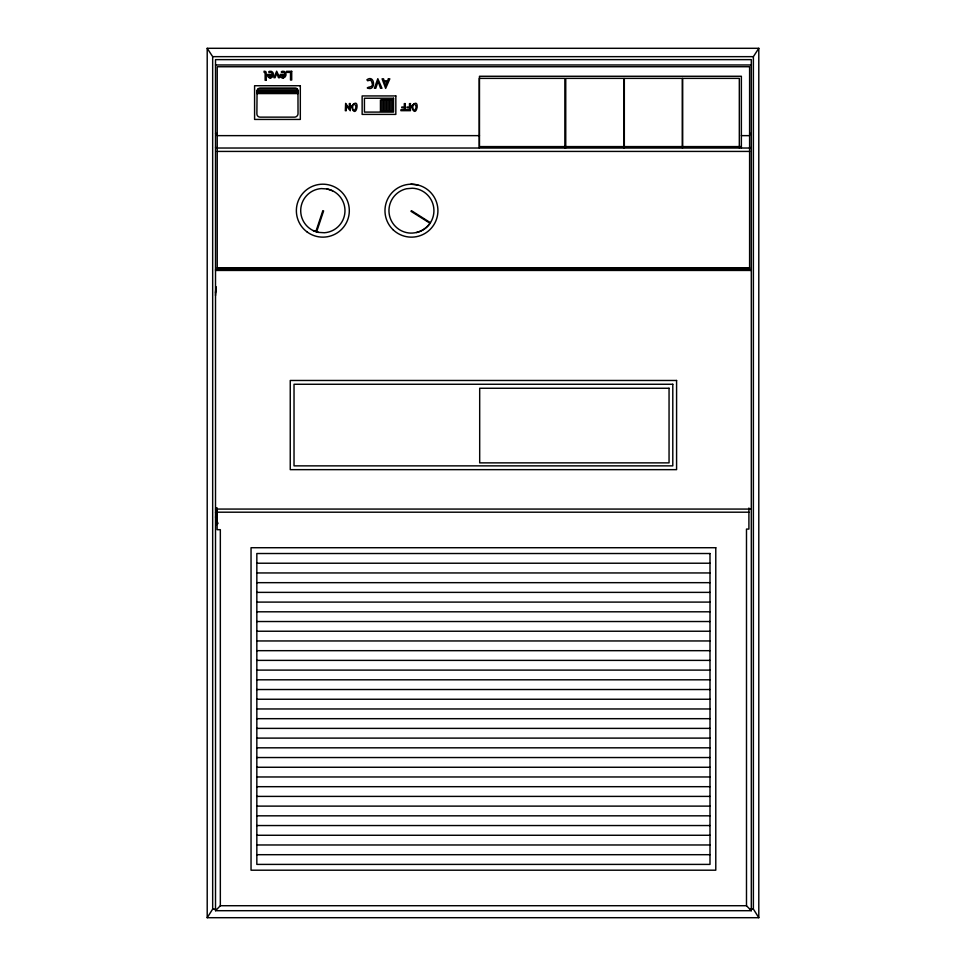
<?xml version="1.0" encoding="UTF-8"?>
<svg xmlns="http://www.w3.org/2000/svg" width="966" height="966" viewBox="0 0 966 966"><rect width="100%" height="100%" fill="white"/><g stroke="black" fill="none" stroke-linecap="round" stroke-linejoin="round"><path stroke-width="1.45" d="M215.515 295.596L215.901 286.721M215.515 292.988L215.913 287.095M257.065 90.442L256.884 113.928A3.212 3.212 0 0 0 260.096 117.14L294.811 117.14A3.61 3.61 0 0 0 298.023 113.928L297.975 90.381A2.946 2.946 0 0 0 297.178 88.884L296.49 88.365A2.946 2.946 0 0 0 295.246 88.027L260.096 88.027A3.61 3.61 0 0 0 258.224 88.8L257.922 89.065A3.61 3.61 0 0 0 257.065 90.442L297.987 90.442M315.894 231.478L322.849 210.673L323.61 210.926L316.655 231.731M207.207 917.7L212.665 909.091L212.665 56.656L207.207 48.3L758.793 48.3L758.793 917.7L207.207 917.7L207.207 48.3M758.793 917.7L753.383 909.091L753.383 56.656L758.793 48.3M215.515 910.697L215.515 59.626L751.307 59.626L751.307 910.697L215.515 910.697L220.333 905.722L220.333 529.682L217.121 529.682L217.121 508.019M416.358 232.589A22.46 22.46 0 0 0 412.373 188.225L406.529 188.744A22.46 22.46 0 0 0 410.514 233.108C418.423 233.301 426.066 229.304 430.413 222.699L411.444 210.673L410.961 211.3L429.979 223.218M270.999 77.751C273.921 77.183 274.308 72.486 271.555 71.399C268.15 70.615 267.461 73.102 270.999 72.281A1.787 1.787 0 0 1 271.893 73.005L272.231 74.394L267.642 74.394A3.055 3.055 0 0 0 267.739 76.181L267.968 76.64A2.487 2.487 0 0 0 269.224 77.618L270.999 77.751A3.598 3.598 0 0 1 269.224 77.618M283.618 77.751C286.54 77.183 286.926 72.486 284.173 71.399C280.756 70.615 280.08 73.102 283.618 72.281A1.787 1.787 0 0 1 284.511 73.005L284.849 74.394L280.261 74.394A3.055 3.055 0 0 0 280.357 76.181L280.587 76.64A2.487 2.487 0 0 0 281.843 77.618L283.618 77.751A3.598 3.598 0 0 1 281.843 77.618M212.665 56.656L753.383 56.656M215.515 64.976L751.307 64.976M258.127 88.884L297.178 88.884M256.884 91.818L298.035 91.818M256.884 92.651L298.035 92.651M256.884 93.569L298.035 93.569M215.515 133.537L217.229 133.537M749.604 133.537L751.307 133.537M217.229 135.638L479.474 135.638M741.369 135.638L749.604 135.638M741.369 146.591L479.474 146.591L479.474 76.266L741.369 76.266L741.369 147.943M215.515 147.641L217.229 147.641M749.604 147.641L751.307 147.641M217.229 148.027L749.604 148.027M217.229 151.421L749.604 151.421M217.229 267.968L749.604 267.968M215.515 269.574L751.307 269.574M215.515 270.444L751.307 270.444M215.515 509.07L751.307 509.07M217.121 512.197L748.904 512.197M215.515 512.415L216.613 512.415M217.121 516.967L215.515 516.967L218.038 523.62M256.835 563.226L709.998 563.226M256.835 572.947L709.998 572.947M256.835 582.667L709.998 582.667M256.835 592.375L709.998 592.375M256.835 602.096L709.998 602.096M256.835 611.804L709.998 611.804M256.835 621.524L709.998 621.524M256.835 631.233L709.998 631.233M256.835 640.953L709.998 640.953M256.835 650.673L709.998 650.673M256.835 660.382L709.998 660.382M256.835 670.102L709.998 670.102M256.835 679.81L709.998 679.81M256.835 689.531L709.998 689.531M256.835 699.239L709.998 699.239M256.835 708.959L709.998 708.959M256.835 718.68L709.998 718.68M256.835 728.388L709.998 728.388M256.835 738.109L709.998 738.109M256.835 747.817L709.998 747.817M256.835 757.537L709.998 757.537M256.835 767.258L709.998 767.258M256.835 776.966L709.998 776.966M256.835 786.686L709.998 786.686M256.835 796.395L709.998 796.395M256.835 806.115L709.998 806.115M256.835 815.823L709.998 815.823M256.835 825.544L709.998 825.544M256.835 835.264L709.998 835.264M256.835 844.972L709.998 844.972M256.835 854.693L709.998 854.693M220.333 905.722L746.489 905.722L751.307 910.697M212.665 909.091L215.684 909.091M750.377 909.091L753.383 909.091M327.051 188.938L321.28 188.587A22.133 22.133 0 0 0 318.635 232.395L324.407 232.746A22.133 22.133 0 0 0 327.051 188.938L332.533 190.773M410.936 184.192L417.807 184.965M313.153 230.56L318.635 232.395M748.904 508.019L748.904 529.078L746.489 529.078L746.489 905.722M739.316 147.858L739.316 78.367L682.624 78.367L682.624 147.858M682.346 147.858L682.346 78.367L624.326 78.367L624.326 147.858M623.782 147.858L623.782 78.367L565.75 78.367L565.75 147.858M564.856 147.858L564.856 78.367L479.257 78.367L479.257 147.858M390.976 99.981L390.976 111.223M389.467 99.981L389.467 111.223M387.97 99.981L387.97 111.223M386.46 99.981L386.46 111.223M384.951 99.981L384.951 111.223M383.454 99.981L383.454 111.223M381.944 99.981L381.944 111.223M216.613 507.899L216.613 524.695M356.333 107.202C351.37 118.081 351.539 96.141 356.333 107.202M416.431 107.202C411.552 117.912 411.709 96.298 416.431 107.202M351.431 106.369C356.116 122.344 361.272 94.197 351.431 106.369M372.429 83.438C373.299 87.725 368.288 86.481 367.297 87.918C376.257 92.108 375.001 73.827 366.911 79.767L367.623 80.758L370.775 80.069L372.429 83.438M411.613 106.381C416.213 122.127 421.297 94.39 411.613 106.381M272.207 75.215L270.383 76.857L268.669 75.215L272.207 75.215M284.825 75.215L283.002 76.857L281.287 75.215L284.825 75.215M378.117 81.301L375.774 88.268L374.385 88.268L377.803 78.681L381.981 88.268L380.544 88.268L378.117 81.301M388.392 78.814L387.692 80.806L384.178 80.806L383.526 78.814L382.089 78.814L385.651 88.401L389.829 78.814L388.392 78.814M387.354 81.76L385.881 85.914L384.54 81.76L387.354 81.76M276.783 73.247L275.069 77.703L273.885 77.703L276.674 71.194L279.705 77.703L278.474 77.703L276.783 73.247M749.604 66.726L217.229 66.751L217.229 268.343L749.604 268.343L749.604 66.726M291.708 71.315L286.576 71.315L286.576 72.39L290.512 72.39L290.512 80.033L291.708 80.033L291.708 71.315M266.266 80.299L265.143 80.299L265.143 73.307L264.08 72.209L264.08 71.194L265.409 71.472A1.485 1.485 0 0 1 266.133 72.281L266.266 80.299M300.317 85.733L254.589 85.733L254.589 119.434L300.317 119.434L300.317 85.733M395.831 95.936L362.141 95.936L362.141 114.399L395.831 114.399L395.831 95.936M393.536 98.242L364.436 98.242L364.436 112.092L393.536 112.092L393.536 98.242M392.474 99.981L380.447 99.981L380.447 111.223L392.474 111.223L392.474 99.981M345.623 103.459L345.321 110.728L346.251 110.728L346.251 105.765L350.26 110.728L350.26 103.555L349.33 103.555L349.33 108.699L345.623 103.459M405.261 103.603L404.295 103.603L404.295 107.021L401.808 107.021L401.808 107.842L404.295 107.842L404.295 109.81L400.89 109.81L400.89 110.679L405.261 110.679L405.261 103.603M410.453 103.603L409.487 103.603L409.487 107.021L407 107.021L407 107.842L409.487 107.842L409.487 109.81L406.082 109.81L406.082 110.679L410.453 110.679L410.453 103.603M676.586 380.471L290.247 380.471L290.247 469.645L676.586 469.645L676.586 380.471M672.795 384.263L294.026 384.263L294.026 465.866L672.795 465.866L672.795 384.263M669.052 388.26L479.691 388.26L479.691 462.871L669.052 462.871L669.052 388.26M715.782 547.722L251.039 547.722L251.039 870.197L715.782 870.197L715.782 547.722M709.998 553.518L256.835 553.518L256.835 864.401L709.998 864.401L709.998 553.518M393.09 229.751A26.48 26.48 0 0 0 437.151 217.024A26.48 26.48 0 0 0 404.102 185.231A26.48 26.48 0 0 0 393.09 229.751M307.103 231.961A26.48 26.48 0 0 0 349.149 213.643A26.48 26.48 0 0 0 312.272 186.39A26.48 26.48 0 0 0 307.103 231.961"/></g></svg>
